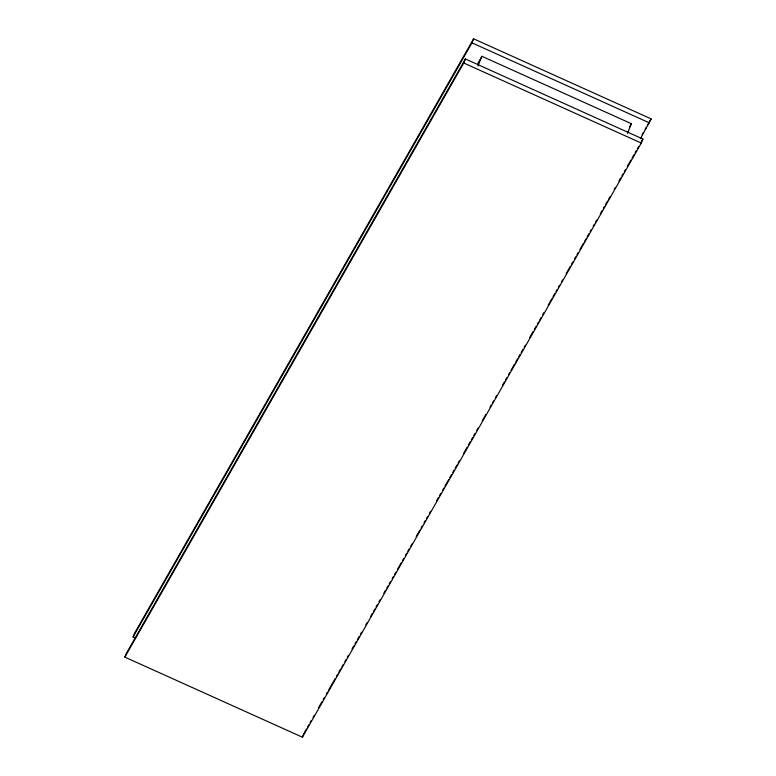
<?xml version="1.0" encoding="UTF-8"?>
<svg xmlns="http://www.w3.org/2000/svg" width="776" height="776" viewBox="0 0 776 776"><rect width="100%" height="100%" fill="white"/><g stroke="black" fill="none" stroke-linecap="round" stroke-linejoin="round"><path stroke-width="1.16" d="M124.868 657.127L126.507 653.091L465.387 58.966L642.926 139.049L641.277 143.075L302.397 737.2L124.868 657.127L463.747 63.002L465.387 58.966M135.286 637.95L133.074 636.95L134.723 632.925L473.602 38.8L651.132 118.873L640.491 138.681M133.074 636.95L471.963 42.835L473.602 38.8M477.967 65.97L481.906 56.289L631.412 123.714L627.464 133.394M302.397 737.2L304.037 733.165M477.841 63.419L481.906 56.289M629.666 126.769L631.412 123.714M642.13 134.646L643.333 132.55M645.137 129.388L646.33 127.293M647.533 125.188L651.132 118.873M304.638 732.117L306.442 728.965M307.635 726.86L308.838 724.755M310.041 722.65L311.234 720.545M313.038 717.393L314.241 715.288M318.432 707.925L322.03 701.62M323.233 699.515L324.436 697.411M326.23 694.258L327.433 692.153M328.636 690.048L335.232 678.486M336.435 676.381L337.628 674.276M338.831 672.181L340.625 669.019M341.828 666.923L343.031 664.819M344.825 661.666L346.028 659.561M347.231 657.456L348.424 655.351M352.023 649.046L353.827 645.884M355.02 643.789L356.223 641.684M357.426 639.579L359.22 636.427M360.423 634.322L361.626 632.217M365.816 624.855L367.019 622.75M370.618 616.445L372.422 613.292M373.615 611.187L374.818 609.082M376.02 606.977L377.214 604.882M379.018 601.72L380.211 599.625M383.81 593.31L385.614 590.158M386.817 588.053L388.01 585.948M389.212 583.843L390.415 581.748M392.21 578.586L393.413 576.49M394.606 574.385L395.808 572.281M397.613 569.128L401.211 562.813M402.404 560.718L403.607 558.613M405.402 555.451L406.605 553.356M407.807 551.251L409 549.146M410.805 545.994L412.007 543.889M416.198 536.526L419.797 530.221M420.999 528.116L422.202 526.012M423.997 522.859L425.2 520.754M426.402 518.649L427.595 516.544M429.4 513.392L430.593 511.287M436.597 500.772L438.391 497.62M439.594 495.515L440.797 493.42M442.592 490.257L443.794 488.152M444.988 486.057L448.586 479.743M449.789 477.638L451.593 474.485M452.786 472.38L453.989 470.285M455.192 468.18L456.986 465.028M458.189 462.923L459.382 460.818M463.582 453.456L467.181 447.151M468.384 445.046L470.178 441.893M471.381 439.788L472.584 437.683M473.777 435.579L474.98 433.474M476.784 430.321L477.977 428.216M482.177 420.854L485.776 414.549M489.976 407.187L491.179 405.082M492.372 402.986L493.575 400.882M495.369 397.729L496.572 395.624M502.567 385.109L504.371 381.947M505.574 379.852L506.767 377.747M508.571 374.595L509.764 372.49M510.967 370.385L514.566 364.08M515.768 361.975L517.563 358.813M518.766 356.717L519.968 354.613M521.162 352.508L522.966 349.355M524.169 347.25L525.362 345.145M529.562 337.783L533.16 331.478M534.363 329.373L536.158 326.221M537.361 324.116L538.563 322.011M539.757 319.906L540.959 317.811M542.754 314.649L543.957 312.553M548.157 305.191L551.755 298.876M552.958 296.781L554.753 293.619M555.955 291.514L557.149 289.419M558.351 287.314L559.554 285.209M561.349 282.057L562.552 279.952M566.15 273.647L570.35 266.284M571.543 264.18L572.746 262.075M574.55 258.922L575.743 256.817M576.946 254.712L578.149 252.607M579.944 249.455L583.542 243.15M584.745 241.045L585.938 238.94M587.141 236.835L588.945 233.683M590.138 231.578L591.341 229.483M593.136 226.32L594.338 224.215M595.541 222.12L596.734 220.015M600.333 213.701L602.137 210.548M603.34 208.443L604.533 206.348M605.736 204.243L607.53 201.091M608.733 198.986L609.936 196.881M614.136 189.519L615.329 187.414M618.928 181.109L620.732 177.956M621.925 175.851L623.128 173.746M624.331 171.641L625.524 169.537M627.328 166.384L630.927 160.079M632.13 157.974L633.924 154.822M635.127 152.717L636.32 150.612M637.523 148.507L638.726 146.402M640.52 143.25L642.926 139.049M471.963 42.835L649.493 122.909M463.747 63.002L641.277 143.075"/></g></svg>
